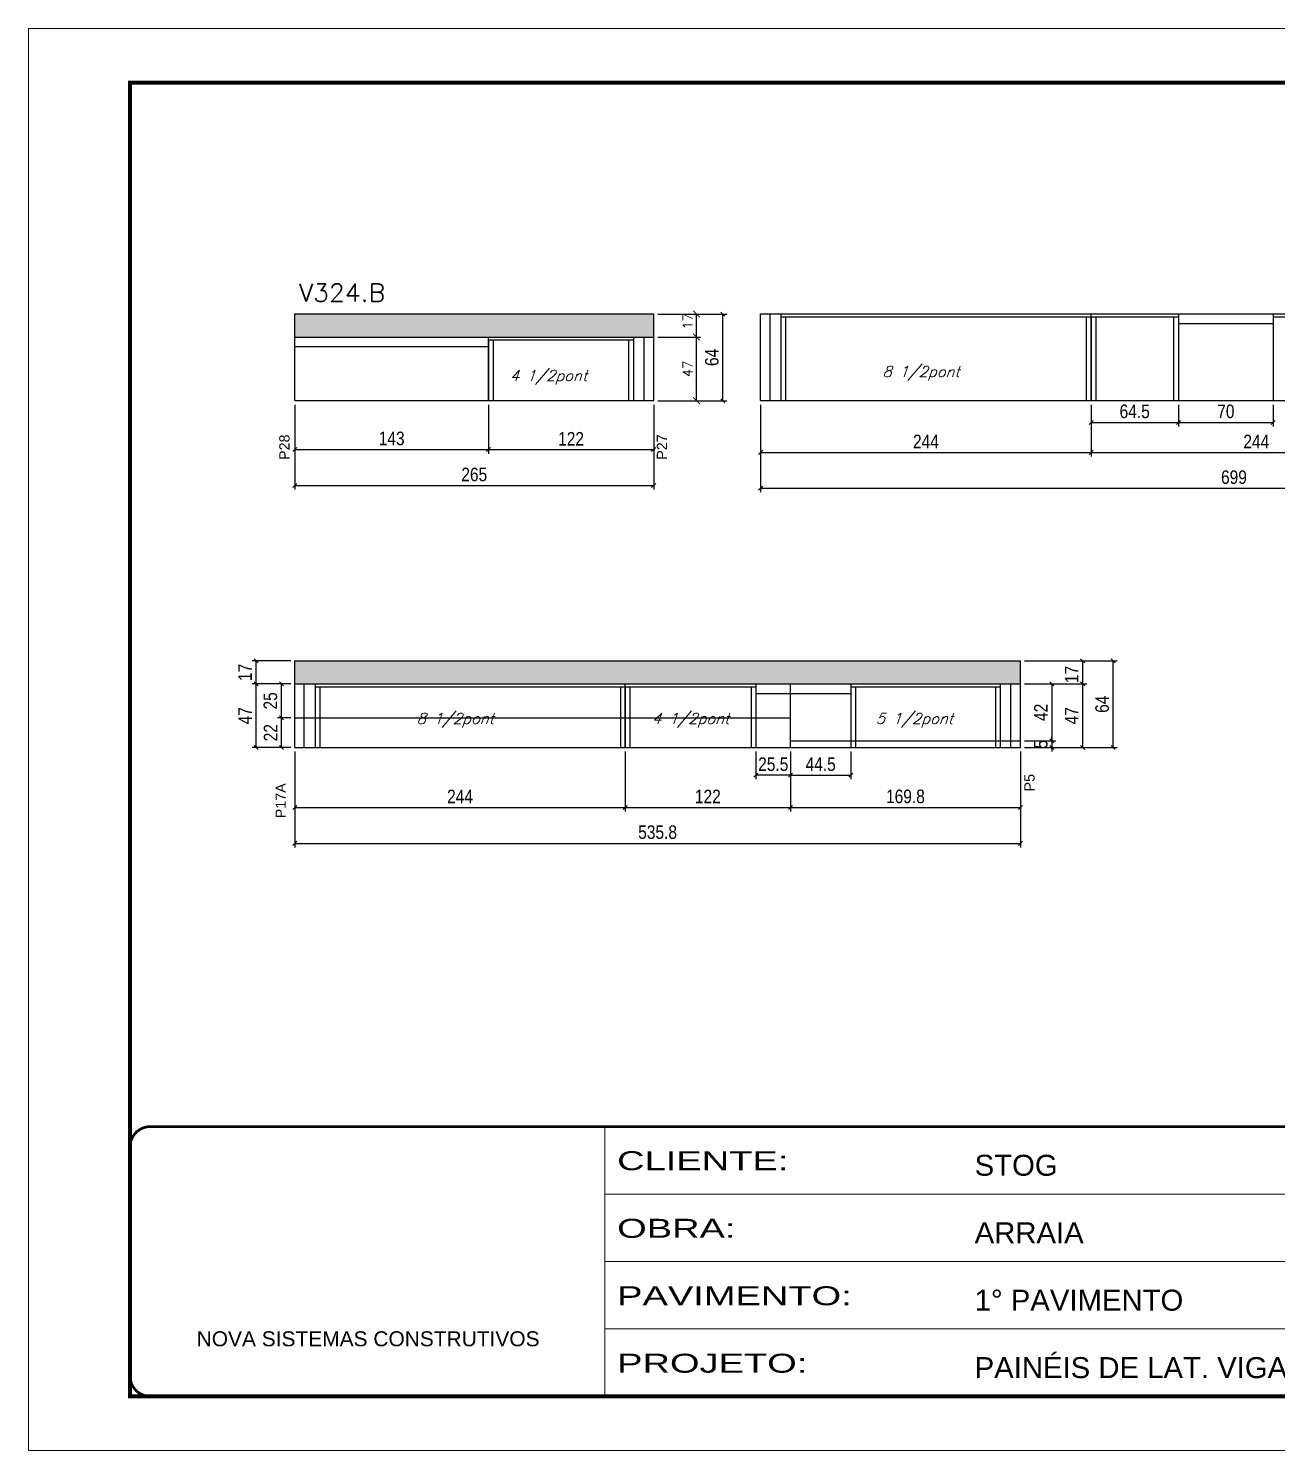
# Model space of a CAD drawing. Extents: x -3394 to 16474, y -5031 to 14397.
# Drawn here: x 4272 to 5194, y 3009 to 4059 of the extents above; entities that cross this region are included whole.
import ezdxf

# ---------------------------------------------------------------- set-up
doc = ezdxf.new("R2010")
doc.units = 0
doc.linetypes.add('CONTINUO', pattern=[0])
doc.linetypes.add('DASHED', pattern=[0.75, 0.5, -0.25])
doc.layers.get('0').update_dxf_attribs({"linetype": 'CONTINUOUS'})
doc.layers.get('Defpoints').update_dxf_attribs({"linetype": 'CONTINUOUS'})
for name, color, linetype in [('COTA', 241, 'CONTINUOUS'), ('NOMENCLATURA', 7, 'CONTINUOUS'), ('Painéis', 200, 'CONTINUOUS'), ('SARR_2.2x7', 40, 'CONTINUOUS'), ('SARR_3.5x7', 81, 'CONTINUOUS'), ('texto', 7, 'CONTINUOUS')]:
    doc.layers.add(name, color=color, linetype=linetype)
for name, color, linetype, lineweight in [('Folhas', 255, 'CONTINUOUS', 9), ('SARRAFO DE PRESSAO', 251, 'DASHED', 9), ('Texto Seção', 7, 'CONTINUOUS', 15)]:
    doc.layers.add(name, color=color, linetype=linetype, lineweight=lineweight)
doc.styles.add('ARIAL', font='arial.ttf')
doc.styles.add('COTA TECNICA', font='techl___.ttf', dxfattribs={"height": 10})
doc.styles.add('REGUA-120', font='ROMANS.shx', dxfattribs={"height": 15})
doc.styles.add('ROMANS', font='romans.shx')
doc.styles.add('Tecnologia', font='')
doc.styles.get('Tecnologia').set_extended_font_data('Forgotten Futurist')
doc.dimstyles.new('Cota Paínel', dxfattribs={"dimtxt": 7, "dimasz": 5, "dimexe": 3, "dimexo": 3, "dimgap": 3, "dimtad": 1, "dimdec": 1, "dimzin": 12, "dimdsep": 46, "dimtxsty": 'ROMANS', "dimblk": 'ARCHTICK', "dimcen": 0, "dimclrd": 4, "dimclre": 4, "dimclrt": 1, "dimadec": 1, "dimazin": 3, "dimtfac": 1, "dimtdec": 1, "dimtmove": 0, "dimatfit": 3, "dimldrblk": 'OBLIQUE', "dimfxl": 1, "dimtolj": 1, "dimtzin": 12, "dimarcsym": 0})
doc.dimstyles.new('PAINEL', dxfattribs={"dimtxt": 10, "dimasz": 3, "dimexe": 3, "dimexo": 3, "dimgap": 3, "dimtad": 1, "dimdec": 1, "dimzin": 12, "dimdsep": 46, "dimtxsty": 'COTA TECNICA', "dimblk1": 'OBLIQUE', "dimblk2": 'OBLIQUE', "dimsah": 1, "dimcen": 0.9, "dimclrd": 4, "dimclre": 4, "dimclrt": 240, "dimadec": 1, "dimazin": 3, "dimtfac": 1, "dimtdec": 1, "dimtmove": 0, "dimatfit": 3, "dimfxl": 1, "dimtolj": 1, "dimtzin": 12, "dimarcsym": 0})
pattern_1 = [(50, (2687.208, -3732.869), (9.1092334, -0.796954), [0.9525, -10.4775]), (355, (2687.208, -3732.869), (-1.762171, 9.552842), [0.762, -8.382029]), (100.45144, (2687.967, -3732.935), (7.347062, 8.755888), [0.8095, -8.904512]), (46.1842, (2687.208, -3730.329), (13.553952, -2.102116), [1.42875, -15.71625]), (96.63556, (2688.338, -3730.504), (11.870207, 12.371306), [1.21425, -13.35678]), (351.18415, (2687.208, -3730.329), (11.870207, 12.371306), [1.142998, -12.572987]), (21, (2688.478, -3730.964), (7.5807196, -5.11326), [0.9525, -10.4775]), (326, (2688.478, -3730.964), (3.090101, 9.209398), [0.762, -8.382]), (71.45144, (2689.11, -3731.39), (10.670821, 4.096138), [0.8095, -8.904497]), (37.5, (2687.208, -3732.8687), (0.1544302, 4.227752), [0, -8.2804, 0, -8.509, 0, -8.41375]), (7.5, (2687.208, -3732.8687), (3.340983, 5.0090287), [0, -4.8514, 0, -8.0899, 0, -3.20675]), (327.5, (2684.376, -3732.8687), (6.7795298, -0.2864372), [0, -3.175, 0, -9.906, 0, -13.1445]), (317.5, (2683.106, -3732.8687), (7.406459, 1.2713246), [0, -4.1275, 0, -6.5786, 0, -9.3345])]

# ---------------------------------------------------------------- blocks, each defined once
blk = doc.blocks.new('9999999999')
at = {"color": 30, "linetype": 'CONTINUO'}
for p, q in [((98564.6, 34230.2), (98564.6, 34429.4)), ((98564.6, 34379.6), (99584, 34379.6)), ((98564.6, 34329.8), (99488, 34329.8)), ((98564.6, 34280), (99488, 34280))]:
    blk.add_line(p, q, dxfattribs=at)
at = {"color": 30, "linetype": 'CONTINUO', "const_width": 2}
blk.add_lwpolyline([(99584, 34230.2), (99584, 34414.4, 0.414214), (99569, 34429.4), (98229, 34429.4, 0.414214), (98214, 34414.4), (98214, 34245.2, 0.414214), (98229, 34230.2), (99584, 34230.2)], format="xyb", dxfattribs=at)
at = {"layer": 'Folhas'}
blk.add_lwpolyline([(98139, 34190.2), (99624, 34190.2), (99624, 35240.2), (98139, 35240.2)], close=True, dxfattribs=at)
at = {"layer": 'Folhas', "color": 30, "const_width": 3}
blk.add_lwpolyline([(98214, 34230.2), (99584, 34230.2), (99584, 35200.2), (98214, 35200.2)], close=True, dxfattribs=at)
at = {"color": 7, "linetype": 'Continuous', "ltscale": 5, "style": 'ARIAL'}
for s, height, p in [('STOG', 15.48, (98837.7, 34393.1)), ('ARRAIA', 15.48, (98837.7, 34343.3)), ('1° PAVIMENTO', 15.483, (98837.7, 34293.5)), ('NOVA SISTEMAS CONSTRUTIVOS', 11.059, (98263.2, 34267.2)), ('PAINÉIS DE LAT. VIGAS', 15.483, (98837.7, 34243.7))]:
    blk.add_text(s, height=height, dxfattribs=at).set_placement(p)
at = {"layer": 'Folhas', "color": 7, "style": 'Tecnologia', "width": 1.5}
for s, p in [('CLIENTE:', (98573.7, 34397.2)), ('OBRA:', (98573.7, 34347.3)), ('PAVIMENTO:', (98573.7, 34297.5)), ('PROJETO:', (98573.7, 34247.7))]:
    blk.add_text(s, height=14, dxfattribs=at).set_placement(p)
blk = doc.blocks.new('_Oblique')
at = {"color": 0, "linetype": 'ByBlock', "lineweight": -2}
blk.add_line((-0.5, -0.5), (0.5, 0.5), dxfattribs=at)
blk = doc.blocks.new('*D1144')
at = {"layer": 'COTA', "color": 4, "linetype": 'ByBlock', "lineweight": -2, "transparency": 16777216}
for p, q in [((4468.9, 3781.5), (4468.9, 3745.4)), ((4611.9, 3781.5), (4611.9, 3745.4)), ((4468.9, 3748.4), (4611.9, 3748.4))]:
    blk.add_line(p, q, dxfattribs=at)
at = {"layer": 'Defpoints', "color": 0, "linetype": 'ByBlock', "transparency": 16777216}
for p in [(4468.9, 3784.5), (4611.9, 3784.5), (4611.9, 3748.4)]:
    blk.add_point(p, dxfattribs=at)
at = {"layer": 'COTA', "color": 4, "linetype": 'ByBlock', "lineweight": -2, "transparency": 16777216, "xscale": 3, "yscale": 3, "zscale": 3, "rotation": 180}
blk.add_blockref('_Oblique', (4468.9, 3748.4), dxfattribs=at)
at = {"layer": 'COTA', "color": 4, "linetype": 'ByBlock', "lineweight": -2, "transparency": 16777216, "xscale": 3, "yscale": 3, "zscale": 3}
blk.add_blockref('_Oblique', (4611.9, 3748.4), dxfattribs=at)
at = {"layer": 'COTA', "color": 240, "linetype": 'ByBlock', "transparency": 16777216, "insert": (4540.4, 3756.6), "char_height": 10, "attachment_point": 5, "style": 'COTA TECNICA'}
blk.add_mtext('\\A1;143', dxfattribs=at)
blk = doc.blocks.new('*D1145')
at = {"layer": 'COTA', "color": 4, "linetype": 'ByBlock', "lineweight": -2, "transparency": 16777216}
for p, q in [((4611.9, 3781.5), (4611.9, 3745.4)), ((4733.9, 3781.5), (4733.9, 3745.4)), ((4611.9, 3748.4), (4733.9, 3748.4))]:
    blk.add_line(p, q, dxfattribs=at)
at = {"layer": 'Defpoints', "color": 0, "linetype": 'ByBlock', "transparency": 16777216}
for p in [(4611.9, 3784.5), (4733.9, 3784.5), (4733.9, 3748.4)]:
    blk.add_point(p, dxfattribs=at)
at = {"layer": 'COTA', "color": 4, "linetype": 'ByBlock', "lineweight": -2, "transparency": 16777216, "xscale": 3, "yscale": 3, "zscale": 3, "rotation": 180}
blk.add_blockref('_Oblique', (4611.9, 3748.4), dxfattribs=at)
at = {"layer": 'COTA', "color": 4, "linetype": 'ByBlock', "lineweight": -2, "transparency": 16777216, "xscale": 3, "yscale": 3, "zscale": 3}
blk.add_blockref('_Oblique', (4733.9, 3748.4), dxfattribs=at)
at = {"layer": 'COTA', "color": 240, "linetype": 'ByBlock', "transparency": 16777216, "insert": (4672.9, 3756.4), "char_height": 10, "attachment_point": 5, "style": 'COTA TECNICA'}
blk.add_mtext('\\A1;122', dxfattribs=at)
blk = doc.blocks.new('*D1162')
at = {"layer": 'COTA', "color": 4, "linetype": 'ByBlock', "lineweight": -2, "transparency": 16777216}
for p, q in [((4468.9, 3781.5), (4468.9, 3718.9)), ((4733.9, 3781.5), (4733.9, 3718.9)), ((4468.9, 3721.9), (4733.9, 3721.9))]:
    blk.add_line(p, q, dxfattribs=at)
at = {"layer": 'Defpoints', "color": 0, "linetype": 'ByBlock', "transparency": 16777216}
for p in [(4468.9, 3784.5), (4733.9, 3784.5), (4733.9, 3721.9)]:
    blk.add_point(p, dxfattribs=at)
at = {"layer": 'COTA', "color": 4, "linetype": 'ByBlock', "lineweight": -2, "transparency": 16777216, "xscale": 3, "yscale": 3, "zscale": 3, "rotation": 180}
blk.add_blockref('_Oblique', (4468.9, 3721.9), dxfattribs=at)
at = {"layer": 'COTA', "color": 4, "linetype": 'ByBlock', "lineweight": -2, "transparency": 16777216, "xscale": 3, "yscale": 3, "zscale": 3}
blk.add_blockref('_Oblique', (4733.9, 3721.9), dxfattribs=at)
at = {"layer": 'COTA', "color": 240, "linetype": 'ByBlock', "transparency": 16777216, "insert": (4601.4, 3730), "char_height": 10, "attachment_point": 5, "style": 'COTA TECNICA'}
blk.add_mtext('\\A1;265', dxfattribs=at)
blk = doc.blocks.new('_ArchTick')
at = {"color": 0, "linetype": 'ByBlock', "const_width": 0.15}
blk.add_lwpolyline([(-0.5, -0.5), (0.5, 0.5)], dxfattribs=at)
blk = doc.blocks.new('*D1146')
at = {"layer": 'COTA', "color": 4, "lineweight": -2, "transparency": 16777216}
for p, q in [((4736.9, 3831.5), (4768.5, 3831.5)), ((4765.5, 3784.5), (4765.5, 3831.5)), ((4736.9, 3784.5), (4768.5, 3784.5))]:
    blk.add_line(p, q, dxfattribs=at)
at = {"layer": 'Defpoints', "color": 0, "transparency": 16777216}
for p in [(4733.9, 3831.5), (4765.5, 3831.5), (4733.9, 3784.5)]:
    blk.add_point(p, dxfattribs=at)
at = {"layer": 'COTA', "color": 4, "lineweight": -2, "transparency": 16777216, "xscale": 5, "yscale": 5, "zscale": 5}
for p, rotation in [((4765.5, 3831.5), 90), ((4765.5, 3784.5), 270)]:
    blk.add_blockref('_ArchTick', p, dxfattribs=dict(at, rotation=rotation))
at = {"layer": 'COTA', "color": 1, "transparency": 16777216, "insert": (4759, 3808), "char_height": 7, "attachment_point": 5, "rotation": 90, "style": 'ROMANS'}
blk.add_mtext('\\A1;47', dxfattribs=at)
blk = doc.blocks.new('*D1147')
at = {"layer": 'COTA', "color": 4, "lineweight": -2, "transparency": 16777216}
for p, q in [((4736.9, 3848.5), (4768.5, 3848.5)), ((4765.5, 3831.5), (4765.5, 3848.5)), ((4736.9, 3831.5), (4768.5, 3831.5))]:
    blk.add_line(p, q, dxfattribs=at)
at = {"layer": 'Defpoints', "color": 0, "transparency": 16777216}
for p in [(4733.9, 3848.5), (4765.5, 3848.5), (4733.9, 3831.5)]:
    blk.add_point(p, dxfattribs=at)
at = {"layer": 'COTA', "color": 4, "lineweight": -2, "transparency": 16777216, "xscale": 5, "yscale": 5, "zscale": 5}
for p, rotation in [((4765.5, 3848.5), 90), ((4765.5, 3831.5), 270)]:
    blk.add_blockref('_ArchTick', p, dxfattribs=dict(at, rotation=rotation))
at = {"layer": 'COTA', "color": 1, "transparency": 16777216, "insert": (4759, 3843.2), "char_height": 7, "attachment_point": 5, "rotation": 90, "style": 'ROMANS'}
blk.add_mtext('\\A1;17', dxfattribs=at)
blk = doc.blocks.new('*D1148')
at = {"layer": 'COTA', "color": 4, "lineweight": -2, "transparency": 16777216}
for p, q in [((4736.9, 3848.5), (4788, 3848.5)), ((4785, 3784.5), (4785, 3848.5)), ((4736.9, 3784.5), (4788, 3784.5))]:
    blk.add_line(p, q, dxfattribs=at)
at = {"layer": 'Defpoints', "color": 0, "transparency": 16777216}
for p in [(4733.9, 3848.5), (4785, 3848.5), (4733.9, 3784.5)]:
    blk.add_point(p, dxfattribs=at)
at = {"layer": 'COTA', "color": 4, "lineweight": -2, "transparency": 16777216, "xscale": 3, "yscale": 3, "zscale": 3}
for p, rotation in [((4785, 3848.5), 90), ((4785, 3784.5), 270)]:
    blk.add_blockref('_Oblique', p, dxfattribs=dict(at, rotation=rotation))
at = {"layer": 'COTA', "color": 240, "transparency": 16777216, "insert": (4776.9, 3816.5), "char_height": 10, "attachment_point": 5, "rotation": 90, "style": 'COTA TECNICA'}
blk.add_mtext('\\A1;64', dxfattribs=at)
blk = doc.blocks.new('*D1149')
at = {"layer": 'COTA', "color": 4, "linetype": 'ByBlock', "lineweight": -2, "transparency": 16777216}
for p, q in [((4812.9, 3781.5), (4812.9, 3743.4)), ((5056.9, 3781.5), (5056.9, 3743.4)), ((4812.9, 3746.4), (5056.9, 3746.4))]:
    blk.add_line(p, q, dxfattribs=at)
at = {"layer": 'Defpoints', "color": 0, "linetype": 'ByBlock', "transparency": 16777216}
for p in [(4812.9, 3784.5), (5056.9, 3784.5), (5056.9, 3746.4)]:
    blk.add_point(p, dxfattribs=at)
at = {"layer": 'COTA', "color": 4, "linetype": 'ByBlock', "lineweight": -2, "transparency": 16777216, "xscale": 3, "yscale": 3, "zscale": 3, "rotation": 180}
blk.add_blockref('_Oblique', (4812.9, 3746.4), dxfattribs=at)
at = {"layer": 'COTA', "color": 4, "linetype": 'ByBlock', "lineweight": -2, "transparency": 16777216, "xscale": 3, "yscale": 3, "zscale": 3}
blk.add_blockref('_Oblique', (5056.9, 3746.4), dxfattribs=at)
at = {"layer": 'COTA', "color": 240, "linetype": 'ByBlock', "transparency": 16777216, "insert": (4934.9, 3754.4), "char_height": 10, "attachment_point": 5, "style": 'COTA TECNICA'}
blk.add_mtext('\\A1;244', dxfattribs=at)
blk = doc.blocks.new('*D1150')
at = {"layer": 'COTA', "color": 4, "linetype": 'ByBlock', "lineweight": -2, "transparency": 16777216}
for p, q in [((5056.9, 3781.5), (5056.9, 3743.4)), ((5300.9, 3781.5), (5300.9, 3743.4)), ((5056.9, 3746.4), (5300.9, 3746.4))]:
    blk.add_line(p, q, dxfattribs=at)
at = {"layer": 'Defpoints', "color": 0, "linetype": 'ByBlock', "transparency": 16777216}
for p in [(5056.9, 3784.5), (5300.9, 3784.5), (5300.9, 3746.4)]:
    blk.add_point(p, dxfattribs=at)
at = {"layer": 'COTA', "color": 4, "linetype": 'ByBlock', "lineweight": -2, "transparency": 16777216, "xscale": 3, "yscale": 3, "zscale": 3, "rotation": 180}
blk.add_blockref('_Oblique', (5056.9, 3746.4), dxfattribs=at)
at = {"layer": 'COTA', "color": 4, "linetype": 'ByBlock', "lineweight": -2, "transparency": 16777216, "xscale": 3, "yscale": 3, "zscale": 3}
blk.add_blockref('_Oblique', (5300.9, 3746.4), dxfattribs=at)
at = {"layer": 'COTA', "color": 240, "linetype": 'ByBlock', "transparency": 16777216, "insert": (5178.9, 3754.4), "char_height": 10, "attachment_point": 5, "style": 'COTA TECNICA'}
blk.add_mtext('\\A1;244', dxfattribs=at)
blk = doc.blocks.new('*D1151')
at = {"layer": 'COTA', "color": 4, "linetype": 'ByBlock', "lineweight": -2, "transparency": 16777216}
for p, q in [((4812.9, 3781.5), (4812.9, 3716.9)), ((5511.9, 3781.5), (5511.9, 3716.9)), ((4812.9, 3719.9), (5511.9, 3719.9))]:
    blk.add_line(p, q, dxfattribs=at)
at = {"layer": 'Defpoints', "color": 0, "linetype": 'ByBlock', "transparency": 16777216}
for p in [(4812.9, 3784.5), (5511.9, 3784.5), (5511.9, 3719.9)]:
    blk.add_point(p, dxfattribs=at)
at = {"layer": 'COTA', "color": 4, "linetype": 'ByBlock', "lineweight": -2, "transparency": 16777216, "xscale": 3, "yscale": 3, "zscale": 3, "rotation": 180}
blk.add_blockref('_Oblique', (4812.9, 3719.9), dxfattribs=at)
at = {"layer": 'COTA', "color": 4, "linetype": 'ByBlock', "lineweight": -2, "transparency": 16777216, "xscale": 3, "yscale": 3, "zscale": 3}
blk.add_blockref('_Oblique', (5511.9, 3719.9), dxfattribs=at)
at = {"layer": 'COTA', "color": 240, "linetype": 'ByBlock', "transparency": 16777216, "insert": (5162.4, 3728), "char_height": 10, "attachment_point": 5, "style": 'COTA TECNICA'}
blk.add_mtext('\\A1;699', dxfattribs=at)
blk = doc.blocks.new('*D1163')
at = {"layer": 'COTA', "color": 4, "lineweight": -2, "transparency": 16777216}
for p, q in [((5056.9, 3781.5), (5056.9, 3765.5)), ((5121.4, 3781.5), (5121.4, 3765.5)), ((5056.9, 3768.5), (5121.4, 3768.5))]:
    blk.add_line(p, q, dxfattribs=at)
at = {"layer": 'Defpoints', "color": 0, "transparency": 16777216}
for p in [(5056.9, 3784.5), (5121.4, 3784.5), (5121.4, 3768.5)]:
    blk.add_point(p, dxfattribs=at)
at = {"layer": 'COTA', "color": 4, "lineweight": -2, "transparency": 16777216, "xscale": 3, "yscale": 3, "zscale": 3, "rotation": 180}
blk.add_blockref('_Oblique', (5056.9, 3768.5), dxfattribs=at)
at = {"layer": 'COTA', "color": 4, "lineweight": -2, "transparency": 16777216, "xscale": 3, "yscale": 3, "zscale": 3}
blk.add_blockref('_Oblique', (5121.4, 3768.5), dxfattribs=at)
at = {"layer": 'COTA', "color": 240, "transparency": 16777216, "insert": (5089.1, 3776.6), "char_height": 10, "attachment_point": 5, "style": 'COTA TECNICA'}
blk.add_mtext('\\A1;64.5', dxfattribs=at)
blk = doc.blocks.new('*D1164')
at = {"layer": 'COTA', "color": 4, "lineweight": -2, "transparency": 16777216}
for p, q in [((5121.4, 3781.5), (5121.4, 3765.5)), ((5191.4, 3781.5), (5191.4, 3765.5)), ((5121.4, 3768.5), (5191.4, 3768.5))]:
    blk.add_line(p, q, dxfattribs=at)
at = {"layer": 'Defpoints', "color": 0, "transparency": 16777216}
for p in [(5121.4, 3784.5), (5191.4, 3784.5), (5191.4, 3768.5)]:
    blk.add_point(p, dxfattribs=at)
at = {"layer": 'COTA', "color": 4, "lineweight": -2, "transparency": 16777216, "xscale": 3, "yscale": 3, "zscale": 3, "rotation": 180}
blk.add_blockref('_Oblique', (5121.4, 3768.5), dxfattribs=at)
at = {"layer": 'COTA', "color": 4, "lineweight": -2, "transparency": 16777216, "xscale": 3, "yscale": 3, "zscale": 3}
blk.add_blockref('_Oblique', (5191.4, 3768.5), dxfattribs=at)
at = {"layer": 'COTA', "color": 240, "transparency": 16777216, "insert": (5156.4, 3776.6), "char_height": 10, "attachment_point": 5, "style": 'COTA TECNICA'}
blk.add_mtext('\\A1;70', dxfattribs=at)
blk = doc.blocks.new('*D1155')
at = {"layer": 'COTA', "color": 4, "linetype": 'ByBlock', "lineweight": -2, "transparency": 16777216}
for p, q in [((5007.7, 3575.4), (5053.7, 3575.4)), ((5050.7, 3528.4), (5050.7, 3575.4)), ((5007.7, 3528.4), (5053.7, 3528.4))]:
    blk.add_line(p, q, dxfattribs=at)
at = {"layer": 'Defpoints', "color": 0, "linetype": 'ByBlock', "transparency": 16777216}
for p in [(5004.7, 3575.4), (5050.7, 3575.4), (5004.7, 3528.4)]:
    blk.add_point(p, dxfattribs=at)
at = {"layer": 'COTA', "color": 4, "linetype": 'ByBlock', "lineweight": -2, "transparency": 16777216, "xscale": 3, "yscale": 3, "zscale": 3}
for p, rotation in [((5050.7, 3575.4), 90), ((5050.7, 3528.4), 270)]:
    blk.add_blockref('_Oblique', p, dxfattribs=dict(at, rotation=rotation))
at = {"layer": 'COTA', "color": 240, "linetype": 'ByBlock', "transparency": 16777216, "insert": (5042.6, 3551.9), "char_height": 10, "attachment_point": 5, "rotation": 90, "style": 'COTA TECNICA'}
blk.add_mtext('\\A1;47', dxfattribs=at)
blk = doc.blocks.new('*D1156')
at = {"layer": 'COTA', "color": 4, "linetype": 'Continuous', "lineweight": -2, "transparency": 16777216}
for p, q in [((5007.7, 3592.4), (5053.7, 3592.4)), ((5050.7, 3575.4), (5050.7, 3592.4)), ((5007.7, 3575.4), (5053.7, 3575.4))]:
    blk.add_line(p, q, dxfattribs=at)
at = {"layer": 'Defpoints', "color": 0, "linetype": 'Continuous', "transparency": 16777216}
for p in [(5004.7, 3592.4), (5050.7, 3592.4), (5004.7, 3575.4)]:
    blk.add_point(p, dxfattribs=at)
at = {"layer": 'COTA', "color": 4, "linetype": 'Continuous', "lineweight": -2, "transparency": 16777216, "xscale": 3, "yscale": 3, "zscale": 3}
for p, rotation in [((5050.7, 3592.4), 90), ((5050.7, 3575.4), 270)]:
    blk.add_blockref('_Oblique', p, dxfattribs=dict(at, rotation=rotation))
at = {"layer": 'COTA', "color": 240, "linetype": 'Continuous', "transparency": 16777216, "insert": (5042.6, 3582.4), "char_height": 10, "attachment_point": 5, "rotation": 90, "style": 'COTA TECNICA'}
blk.add_mtext('\\A1;17', dxfattribs=at)
blk = doc.blocks.new('*D1157')
at = {"layer": 'COTA', "color": 4, "linetype": 'Continuous', "lineweight": -2, "transparency": 16777216}
for p, q in [((5007.7, 3592.4), (5076.2, 3592.4)), ((5073.2, 3528.4), (5073.2, 3592.4)), ((5007.7, 3528.4), (5076.2, 3528.4))]:
    blk.add_line(p, q, dxfattribs=at)
at = {"layer": 'Defpoints', "color": 0, "linetype": 'Continuous', "transparency": 16777216}
for p in [(5004.7, 3592.4), (5073.2, 3592.4), (5004.7, 3528.4)]:
    blk.add_point(p, dxfattribs=at)
at = {"layer": 'COTA', "color": 4, "linetype": 'Continuous', "lineweight": -2, "transparency": 16777216, "xscale": 3, "yscale": 3, "zscale": 3}
for p, rotation in [((5073.2, 3592.4), 90), ((5073.2, 3528.4), 270)]:
    blk.add_blockref('_Oblique', p, dxfattribs=dict(at, rotation=rotation))
at = {"layer": 'COTA', "color": 240, "linetype": 'Continuous', "transparency": 16777216, "insert": (5065.1, 3560.4), "char_height": 10, "attachment_point": 5, "rotation": 90, "style": 'COTA TECNICA'}
blk.add_mtext('\\A1;64', dxfattribs=at)
blk = doc.blocks.new('*D1158')
at = {"layer": 'COTA', "color": 4, "linetype": 'ByBlock', "lineweight": -2, "transparency": 16777216}
for p, q in [((4468.9, 3525.4), (4468.9, 3481.2)), ((4712.9, 3525.4), (4712.9, 3481.2)), ((4468.9, 3484.2), (4712.9, 3484.2))]:
    blk.add_line(p, q, dxfattribs=at)
at = {"layer": 'Defpoints', "color": 0, "linetype": 'ByBlock', "transparency": 16777216}
for p in [(4468.9, 3528.4), (4712.9, 3528.4), (4712.9, 3484.2)]:
    blk.add_point(p, dxfattribs=at)
at = {"layer": 'COTA', "color": 4, "linetype": 'ByBlock', "lineweight": -2, "transparency": 16777216, "xscale": 3, "yscale": 3, "zscale": 3, "rotation": 180}
blk.add_blockref('_Oblique', (4468.9, 3484.2), dxfattribs=at)
at = {"layer": 'COTA', "color": 4, "linetype": 'ByBlock', "lineweight": -2, "transparency": 16777216, "xscale": 3, "yscale": 3, "zscale": 3}
blk.add_blockref('_Oblique', (4712.9, 3484.2), dxfattribs=at)
at = {"layer": 'COTA', "color": 240, "linetype": 'ByBlock', "transparency": 16777216, "insert": (4590.9, 3492.3), "char_height": 10, "attachment_point": 5, "style": 'COTA TECNICA'}
blk.add_mtext('\\A1;244', dxfattribs=at)
blk = doc.blocks.new('*D1159')
at = {"layer": 'COTA', "color": 4, "linetype": 'ByBlock', "lineweight": -2, "transparency": 16777216}
for p, q in [((4712.9, 3525.4), (4712.9, 3481.2)), ((4834.9, 3525.4), (4834.9, 3481.2)), ((4712.9, 3484.2), (4834.9, 3484.2))]:
    blk.add_line(p, q, dxfattribs=at)
at = {"layer": 'Defpoints', "color": 0, "linetype": 'ByBlock', "transparency": 16777216}
for p in [(4712.9, 3528.4), (4834.9, 3528.4), (4834.9, 3484.2)]:
    blk.add_point(p, dxfattribs=at)
at = {"layer": 'COTA', "color": 4, "linetype": 'ByBlock', "lineweight": -2, "transparency": 16777216, "xscale": 3, "yscale": 3, "zscale": 3, "rotation": 180}
blk.add_blockref('_Oblique', (4712.9, 3484.2), dxfattribs=at)
at = {"layer": 'COTA', "color": 4, "linetype": 'ByBlock', "lineweight": -2, "transparency": 16777216, "xscale": 3, "yscale": 3, "zscale": 3}
blk.add_blockref('_Oblique', (4834.9, 3484.2), dxfattribs=at)
at = {"layer": 'COTA', "color": 240, "linetype": 'ByBlock', "transparency": 16777216, "insert": (4773.9, 3492.3), "char_height": 10, "attachment_point": 5, "style": 'COTA TECNICA'}
blk.add_mtext('\\A1;122', dxfattribs=at)
blk = doc.blocks.new('*D1160')
at = {"layer": 'COTA', "color": 4, "linetype": 'ByBlock', "lineweight": -2, "transparency": 16777216}
for p, q in [((4468.9, 3525.4), (4468.9, 3454.7)), ((5004.7, 3525.4), (5004.7, 3454.7)), ((4468.9, 3457.7), (5004.7, 3457.7))]:
    blk.add_line(p, q, dxfattribs=at)
at = {"layer": 'Defpoints', "color": 0, "linetype": 'ByBlock', "transparency": 16777216}
for p in [(4468.9, 3528.4), (5004.7, 3528.4), (5004.7, 3457.7)]:
    blk.add_point(p, dxfattribs=at)
at = {"layer": 'COTA', "color": 4, "linetype": 'ByBlock', "lineweight": -2, "transparency": 16777216, "xscale": 3, "yscale": 3, "zscale": 3, "rotation": 180}
blk.add_blockref('_Oblique', (4468.9, 3457.7), dxfattribs=at)
at = {"layer": 'COTA', "color": 4, "linetype": 'ByBlock', "lineweight": -2, "transparency": 16777216, "xscale": 3, "yscale": 3, "zscale": 3}
blk.add_blockref('_Oblique', (5004.7, 3457.7), dxfattribs=at)
at = {"layer": 'COTA', "color": 240, "linetype": 'ByBlock', "transparency": 16777216, "insert": (4736.8, 3465.9), "char_height": 10, "attachment_point": 5, "style": 'COTA TECNICA'}
blk.add_mtext('\\A1;535.8', dxfattribs=at)
blk = doc.blocks.new('*D1165')
at = {"layer": 'COTA', "color": 4, "linetype": 'ByBlock', "lineweight": -2, "transparency": 16777216}
for p, q in [((4834.9, 3525.4), (4834.9, 3481.2)), ((5004.7, 3513.1), (5004.7, 3481.2)), ((4834.9, 3484.2), (5004.7, 3484.2))]:
    blk.add_line(p, q, dxfattribs=at)
at = {"layer": 'Defpoints', "color": 0, "linetype": 'ByBlock', "transparency": 16777216}
for p in [(4834.9, 3528.4), (5004.7, 3516.1), (5004.7, 3484.2)]:
    blk.add_point(p, dxfattribs=at)
at = {"layer": 'COTA', "color": 4, "linetype": 'ByBlock', "lineweight": -2, "transparency": 16777216, "xscale": 3, "yscale": 3, "zscale": 3, "rotation": 180}
blk.add_blockref('_Oblique', (4834.9, 3484.2), dxfattribs=at)
at = {"layer": 'COTA', "color": 4, "linetype": 'ByBlock', "lineweight": -2, "transparency": 16777216, "xscale": 3, "yscale": 3, "zscale": 3}
blk.add_blockref('_Oblique', (5004.7, 3484.2), dxfattribs=at)
at = {"layer": 'COTA', "color": 240, "linetype": 'ByBlock', "transparency": 16777216, "insert": (4919.8, 3492.3), "char_height": 10, "attachment_point": 5, "style": 'COTA TECNICA'}
blk.add_mtext('\\A1;169.8', dxfattribs=at)
blk = doc.blocks.new('*D1166')
at = {"layer": 'COTA', "color": 4, "lineweight": -2, "transparency": 16777216}
for p, q in [((4809.4, 3525.4), (4809.4, 3505)), ((4834.9, 3525.4), (4834.9, 3505)), ((4834.9, 3508), (4809.4, 3508))]:
    blk.add_line(p, q, dxfattribs=at)
at = {"layer": 'Defpoints', "color": 0, "transparency": 16777216}
for p in [(4809.4, 3528.4), (4834.9, 3528.4), (4809.4, 3508)]:
    blk.add_point(p, dxfattribs=at)
at = {"layer": 'COTA', "color": 4, "lineweight": -2, "transparency": 16777216, "xscale": 3, "yscale": 3, "zscale": 3, "rotation": 180}
blk.add_blockref('_Oblique', (4809.4, 3508), dxfattribs=at)
at = {"layer": 'COTA', "color": 4, "lineweight": -2, "transparency": 16777216, "xscale": 3, "yscale": 3, "zscale": 3}
blk.add_blockref('_Oblique', (4834.9, 3508), dxfattribs=at)
at = {"layer": 'COTA', "color": 240, "transparency": 16777216, "insert": (4822.2, 3516.1), "char_height": 10, "attachment_point": 5, "style": 'COTA TECNICA'}
blk.add_mtext('\\A1;25.5', dxfattribs=at)
blk = doc.blocks.new('*D1167')
at = {"layer": 'COTA', "color": 4, "lineweight": -2, "transparency": 16777216}
for p, q in [((4834.9, 3525.4), (4834.9, 3505)), ((4879.4, 3525.4), (4879.4, 3505)), ((4834.9, 3508), (4879.4, 3508))]:
    blk.add_line(p, q, dxfattribs=at)
at = {"layer": 'Defpoints', "color": 0, "transparency": 16777216}
for p in [(4834.9, 3528.4), (4879.4, 3528.4), (4879.4, 3508)]:
    blk.add_point(p, dxfattribs=at)
at = {"layer": 'COTA', "color": 4, "lineweight": -2, "transparency": 16777216, "xscale": 3, "yscale": 3, "zscale": 3, "rotation": 180}
blk.add_blockref('_Oblique', (4834.9, 3508), dxfattribs=at)
at = {"layer": 'COTA', "color": 4, "lineweight": -2, "transparency": 16777216, "xscale": 3, "yscale": 3, "zscale": 3}
blk.add_blockref('_Oblique', (4879.4, 3508), dxfattribs=at)
at = {"layer": 'COTA', "color": 240, "transparency": 16777216, "insert": (4857.2, 3516.1), "char_height": 10, "attachment_point": 5, "style": 'COTA TECNICA'}
blk.add_mtext('\\A1;44.5', dxfattribs=at)
blk = doc.blocks.new('*D1168')
at = {"layer": 'COTA', "color": 4, "lineweight": -2, "transparency": 16777216}
for p, q in [((4465.9, 3550.4), (4456, 3550.4)), ((4459, 3528.4), (4459, 3550.4)), ((4465.9, 3528.4), (4456, 3528.4))]:
    blk.add_line(p, q, dxfattribs=at)
at = {"layer": 'Defpoints', "color": 0, "transparency": 16777216}
for p in [(4459, 3550.4), (4468.9, 3550.4), (4468.9, 3528.4)]:
    blk.add_point(p, dxfattribs=at)
at = {"layer": 'COTA', "color": 4, "lineweight": -2, "transparency": 16777216, "xscale": 3, "yscale": 3, "zscale": 3}
for p, rotation in [((4459, 3550.4), 90), ((4459, 3528.4), 270)]:
    blk.add_blockref('_Oblique', p, dxfattribs=dict(at, rotation=rotation))
at = {"layer": 'COTA', "color": 240, "transparency": 16777216, "insert": (4451, 3539.4), "char_height": 10, "attachment_point": 5, "rotation": 90, "style": 'COTA TECNICA'}
blk.add_mtext('\\A1;22', dxfattribs=at)
blk = doc.blocks.new('*D1169')
at = {"layer": 'COTA', "color": 4, "lineweight": -2, "transparency": 16777216}
for p, q in [((4465.9, 3575.4), (4456, 3575.4)), ((4459, 3550.4), (4459, 3575.4)), ((4465.9, 3550.4), (4456, 3550.4))]:
    blk.add_line(p, q, dxfattribs=at)
at = {"layer": 'Defpoints', "color": 0, "transparency": 16777216}
for p in [(4459, 3575.4), (4468.9, 3575.4), (4468.9, 3550.4)]:
    blk.add_point(p, dxfattribs=at)
at = {"layer": 'COTA', "color": 4, "lineweight": -2, "transparency": 16777216, "xscale": 3, "yscale": 3, "zscale": 3}
for p, rotation in [((4459, 3575.4), 90), ((4459, 3550.4), 270)]:
    blk.add_blockref('_Oblique', p, dxfattribs=dict(at, rotation=rotation))
at = {"layer": 'COTA', "color": 240, "transparency": 16777216, "insert": (4450.9, 3562.9), "char_height": 10, "attachment_point": 5, "rotation": 90, "style": 'COTA TECNICA'}
blk.add_mtext('\\A1;25', dxfattribs=at)
blk = doc.blocks.new('*D1170')
at = {"layer": 'COTA', "color": 4, "lineweight": -2, "transparency": 16777216}
for p, q in [((4465.9, 3575.4), (4437.3, 3575.4)), ((4440.3, 3528.4), (4440.3, 3575.4)), ((4465.9, 3528.4), (4437.3, 3528.4))]:
    blk.add_line(p, q, dxfattribs=at)
at = {"layer": 'Defpoints', "color": 0, "transparency": 16777216}
for p in [(4440.3, 3575.4), (4468.9, 3575.4), (4468.9, 3528.4)]:
    blk.add_point(p, dxfattribs=at)
at = {"layer": 'COTA', "color": 4, "lineweight": -2, "transparency": 16777216, "xscale": 3, "yscale": 3, "zscale": 3}
for p, rotation in [((4440.3, 3575.4), 90), ((4440.3, 3528.4), 270)]:
    blk.add_blockref('_Oblique', p, dxfattribs=dict(at, rotation=rotation))
at = {"layer": 'COTA', "color": 240, "transparency": 16777216, "insert": (4432.2, 3551.9), "char_height": 10, "attachment_point": 5, "rotation": 90, "style": 'COTA TECNICA'}
blk.add_mtext('\\A1;47', dxfattribs=at)
blk = doc.blocks.new('*D1171')
at = {"layer": 'COTA', "color": 4, "lineweight": -2, "transparency": 16777216}
for p, q in [((4465.9, 3592.4), (4437.3, 3592.4)), ((4440.3, 3575.4), (4440.3, 3592.4)), ((4465.9, 3575.4), (4437.3, 3575.4))]:
    blk.add_line(p, q, dxfattribs=at)
at = {"layer": 'Defpoints', "color": 0, "transparency": 16777216}
for p in [(4440.3, 3592.4), (4468.9, 3592.4), (4468.9, 3575.4)]:
    blk.add_point(p, dxfattribs=at)
at = {"layer": 'COTA', "color": 4, "lineweight": -2, "transparency": 16777216, "xscale": 3, "yscale": 3, "zscale": 3}
for p, rotation in [((4440.3, 3592.4), 90), ((4440.3, 3575.4), 270)]:
    blk.add_blockref('_Oblique', p, dxfattribs=dict(at, rotation=rotation))
at = {"layer": 'COTA', "color": 240, "transparency": 16777216, "insert": (4432.2, 3583.9), "char_height": 10, "attachment_point": 5, "rotation": 90, "style": 'COTA TECNICA'}
blk.add_mtext('\\A1;17', dxfattribs=at)
blk = doc.blocks.new('*D1172')
at = {"layer": 'COTA', "color": 4, "lineweight": -2, "transparency": 16777216}
for p, q in [((5007.7, 3575.4), (5030.9, 3575.4)), ((5027.9, 3575.4), (5027.9, 3533.4)), ((5007.7, 3533.4), (5030.9, 3533.4))]:
    blk.add_line(p, q, dxfattribs=at)
at = {"layer": 'Defpoints', "color": 0, "transparency": 16777216}
for p in [(5004.7, 3575.4), (5004.7, 3533.4), (5027.9, 3533.4)]:
    blk.add_point(p, dxfattribs=at)
at = {"layer": 'COTA', "color": 4, "lineweight": -2, "transparency": 16777216, "xscale": 3, "yscale": 3, "zscale": 3}
for p, rotation in [((5027.9, 3575.4), 90), ((5027.9, 3533.4), 270)]:
    blk.add_blockref('_Oblique', p, dxfattribs=dict(at, rotation=rotation))
at = {"layer": 'COTA', "color": 240, "transparency": 16777216, "insert": (5019.8, 3554.4), "char_height": 10, "attachment_point": 5, "rotation": 90, "style": 'COTA TECNICA'}
blk.add_mtext('\\A1;42', dxfattribs=at)
blk = doc.blocks.new('*D1173')
at = {"layer": 'COTA', "color": 4, "lineweight": -2, "transparency": 16777216}
for p, q in [((5007.7, 3533.4), (5030.9, 3533.4)), ((5007.7, 3528.4), (5030.9, 3528.4)), ((5027.9, 3533.4), (5027.9, 3536.4)), ((5027.9, 3533.4), (5027.9, 3528.4)), ((5027.9, 3528.4), (5027.9, 3525.4))]:
    blk.add_line(p, q, dxfattribs=at)
at = {"layer": 'Defpoints', "color": 0, "transparency": 16777216}
for p in [(5004.7, 3533.4), (5004.7, 3528.4), (5027.9, 3528.4)]:
    blk.add_point(p, dxfattribs=at)
at = {"layer": 'COTA', "color": 4, "lineweight": -2, "transparency": 16777216, "xscale": 3, "yscale": 3, "zscale": 3}
for p, rotation in [((5027.9, 3533.4), 270), ((5027.9, 3528.4), 90)]:
    blk.add_blockref('_Oblique', p, dxfattribs=dict(at, rotation=rotation))
at = {"layer": 'COTA', "color": 240, "transparency": 16777216, "insert": (5019.8, 3530.9), "char_height": 10, "attachment_point": 5, "rotation": 90, "style": 'COTA TECNICA'}
blk.add_mtext('\\A1;5', dxfattribs=at)

msp = doc.modelspace()

# ---------------------------------------------------------------- hatches: boundary and pattern name
at = {"layer": 'COTA', "linetype": 'Continuous'}
h = msp.add_hatch(dxfattribs=at)
h.set_pattern_fill('AR-CONC', color=256, scale=0.05)
h.set_pattern_definition(pattern_1)
h.paths.add_polyline_path([(4733.91, 3831.55), (4733.91, 3848.55), (4468.91, 3848.55), (4468.91, 3831.55)])
h = msp.add_hatch(dxfattribs=at)
h.set_pattern_fill('AR-CONC', color=256, scale=0.05)
h.set_pattern_definition(pattern_1)
h.paths.add_polyline_path([(5004.71, 3575.37), (5004.71, 3592.37), (4468.91, 3592.37), (4468.91, 3575.37)])

# ---------------------------------------------------------------- linework, layer by layer
at = {"layer": 'COTA', "linetype": 'ByBlock'}
msp.add_line((4468.91, 3848.55), (4733.91, 3848.55), dxfattribs=at)
at = {"layer": 'COTA', "linetype": 'Continuous'}
for p, q in [((4468.91, 3831.55), (4468.91, 3848.55)), ((4733.91, 3831.55), (4733.91, 3848.55)), ((4468.91, 3592.37), (5004.71, 3592.37)), ((4468.91, 3575.37), (4468.91, 3592.37)), ((5004.71, 3575.37), (5004.71, 3592.37))]:
    msp.add_line(p, q, dxfattribs=at)
at = {"layer": 'Painéis', "linetype": 'ByBlock'}
for p, q in [((4812.86, 3848.55), (5387.86, 3848.55)), ((4812.86, 3784.55), (4812.86, 3848.55)), ((5056.86, 3784.55), (5056.86, 3848.55)), ((4468.91, 3831.55), (4733.91, 3831.55)), ((4468.91, 3784.55), (4468.91, 3831.55)), ((4611.91, 3784.55), (4611.91, 3831.55)), ((4733.91, 3784.55), (4733.91, 3831.55)), ((4468.91, 3784.55), (4733.91, 3784.55)), ((4812.86, 3784.55), (5511.87, 3784.55)), ((4468.91, 3575.37), (5004.71, 3575.37)), ((4468.91, 3528.37), (4468.91, 3575.37)), ((4712.91, 3528.37), (4712.91, 3575.37)), ((4834.91, 3528.37), (4834.91, 3575.37)), ((5004.71, 3528.37), (5004.71, 3575.37)), ((4468.91, 3550.37), (4834.91, 3550.37)), ((4468.91, 3528.37), (5004.71, 3528.37)), ((4834.91, 3533.37), (5004.71, 3533.37))]:
    msp.add_line(p, q, dxfattribs=at)
at = {"layer": 'SARR_2.2x7', "linetype": 'Continuous'}
for p, q in [((4819.86, 3784.55), (4819.86, 3848.55)), ((4827.86, 3846.35), (5056.86, 3846.35)), ((5056.86, 3846.35), (5121.36, 3846.35)), ((5191.36, 3846.35), (5300.86, 3846.35)), ((5121.36, 3841.55), (5191.36, 3841.55)), ((4468.91, 3824.55), (4611.91, 3824.55)), ((4611.91, 3829.35), (4718.91, 3829.35)), ((4726.91, 3784.55), (4726.91, 3831.55)), ((4475.91, 3528.37), (4475.91, 3575.37)), ((4483.91, 3573.17), (4712.91, 3573.17)), ((4712.91, 3573.17), (4809.41, 3573.17)), ((4879.41, 3573.17), (4989.71, 3573.17)), ((4997.71, 3528.37), (4997.71, 3575.37)), ((4809.41, 3568.37), (4834.91, 3568.37)), ((4834.91, 3568.37), (4879.41, 3568.37))]:
    msp.add_line(p, q, dxfattribs=at)
at = {"layer": 'SARR_3.5x7'}
for p, q in [((4827.86, 3848.55), (4827.86, 3784.55)), ((4831.36, 3846.35), (4831.36, 3784.55)), ((5053.36, 3846.35), (5053.36, 3784.55)), ((5056.86, 3846.35), (5056.86, 3784.55)), ((5060.36, 3846.35), (5060.36, 3784.55)), ((5117.86, 3846.35), (5117.86, 3784.55)), ((5121.36, 3848.55), (5121.36, 3784.55)), ((5191.36, 3848.55), (5191.36, 3784.55)), ((4611.91, 3829.35), (4611.91, 3784.55)), ((4615.41, 3829.35), (4615.41, 3784.55)), ((4715.41, 3829.35), (4715.41, 3784.55)), ((4718.91, 3831.55), (4718.91, 3784.55)), ((4608.41, 3784.55), (4611.91, 3784.55)), ((4611.91, 3784.55), (4615.41, 3784.55)), ((4715.41, 3784.55), (4718.91, 3784.55)), ((4827.86, 3784.55), (4831.36, 3784.55)), ((5053.36, 3784.55), (5056.86, 3784.55)), ((5056.86, 3784.55), (5060.36, 3784.55)), ((4483.91, 3575.37), (4483.91, 3528.37)), ((4487.41, 3573.17), (4487.41, 3528.37)), ((4709.41, 3573.17), (4709.41, 3528.37)), ((4712.91, 3573.17), (4712.91, 3528.37)), ((4716.41, 3573.17), (4716.41, 3528.37)), ((4805.91, 3573.17), (4805.91, 3528.37)), ((4809.41, 3575.37), (4809.41, 3528.37)), ((4879.41, 3575.37), (4879.41, 3528.37)), ((4882.91, 3573.17), (4882.91, 3528.37)), ((4986.21, 3573.17), (4986.21, 3528.37)), ((4989.71, 3575.37), (4989.71, 3528.37)), ((4483.91, 3528.37), (4487.41, 3528.37)), ((4709.41, 3528.37), (4712.91, 3528.37)), ((4712.91, 3528.37), (4716.41, 3528.37)), ((4831.41, 3528.37), (4834.91, 3528.37)), ((4834.91, 3528.37), (4838.41, 3528.37)), ((4986.21, 3528.37), (4989.71, 3528.37))]:
    msp.add_line(p, q, dxfattribs=at)

# ---------------------------------------------------------------- block references
at = {"layer": 'SARRAFO DE PRESSAO', "color": 6, "linetype": 'ByBlock'}
msp.add_blockref('9999999999', (-93866.77, -31180.83), dxfattribs=at)

# ---------------------------------------------------------------- texts
at = {"layer": 'NOMENCLATURA', "linetype": 'Continuous', "style": 'ARIAL'}
for s, p in [('P28', (4464.99, 3740.77)), ('P27', (4743.79, 3740.92)), ('P5', (5015.18, 3496.01)), ('P17A', (4462.27, 3476.2))]:
    msp.add_text(s, height=7.567, rotation=90, dxfattribs=at).set_placement(p)
at = {"layer": 'texto', "color": 2, "char_height": 8, "attachment_point": 5, "style": 'ROMANS'}
for s, insert in [('{\\Q19;\\C256;8 1/2pont}', (4931.36, 3804.77)), ('{\\Q19;\\C256;4 1/2pont}', (4656.25, 3801.77)), ('{\\Q19;\\C256;8 1/2pont}', (4587.41, 3548.59)), ('{\\Q19;\\C256;4 1/2pont}', (4761.23, 3548.59)), ('{\\Q19;\\C256;5 1/2pont}', (4926.44, 3548.59))]:
    msp.add_mtext(s, dxfattribs=dict(at, insert=insert))
at = {"layer": 'Texto Seção', "style": 'REGUA-120', "width": 1.05}
msp.add_text('V324.B', height=13, dxfattribs=at).set_placement((4471.91, 3857.74))

# ---------------------------------------------------------------- dimensions: what is measured, and where the dimension line sits
at = {"layer": 'COTA'}
dim = msp.add_linear_dim(base=(4765.49, 3848.55), p1=(4733.91, 3831.55), p2=(4733.91, 3848.55), angle=90, dimstyle='Cota Paínel', dxfattribs=at)
dim.commit()
dim.dimension.update_dxf_attribs({"geometry": '*D1147', "text_midpoint": (4765.49, 3843.24), "dimtype": 160})
for base, p1, p2, dimstyle, picture, middle in [((4784.96, 3848.55), (4733.91, 3784.55), (4733.91, 3848.55), 'PAINEL', '*D1148', (4776.86, 3816.55)), ((4765.49, 3831.55), (4733.91, 3784.55), (4733.91, 3831.55), 'Cota Paínel', '*D1146', (4758.99, 3808.05)), ((4440.31, 3592.37), (4468.91, 3575.37), (4468.91, 3592.37), 'PAINEL', '*D1171', (4432.24, 3583.87)), ((4440.31, 3575.37), (4468.91, 3528.37), (4468.91, 3575.37), 'PAINEL', '*D1170', (4432.24, 3551.87)), ((5027.9, 3533.37), (5004.71, 3575.37), (5004.71, 3533.37), 'PAINEL', '*D1172', (5019.82, 3554.37)), ((4458.99, 3550.37), (4468.91, 3528.37), (4468.91, 3550.37), 'PAINEL', '*D1168', (4450.99, 3539.37))]:
    dim = msp.add_linear_dim(base=base, p1=p1, p2=p2, angle=90, dimstyle=dimstyle, dxfattribs=at)
    dim.commit()
    dim.dimension.update_dxf_attribs({"geometry": picture, "text_midpoint": middle})
at = {"layer": 'COTA', "linetype": 'ByBlock'}
for base, p1, p2, picture, middle in [((4611.91, 3748.36), (4468.91, 3784.55), (4611.91, 3784.55), '*D1144', (4540.41, 3756.58)), ((4733.91, 3721.86), (4468.91, 3784.55), (4733.91, 3784.55), '*D1162', (4601.41, 3729.97)), ((5056.86, 3746.36), (4812.86, 3784.55), (5056.86, 3784.55), '*D1149', (4934.86, 3754.44)), ((5511.87, 3719.86), (4812.86, 3784.55), (5511.87, 3784.55), '*D1151', (5162.36, 3727.99)), ((4712.91, 3484.2), (4468.91, 3528.37), (4712.91, 3528.37), '*D1158', (4590.91, 3492.27)), ((5004.71, 3457.7), (4468.91, 3528.37), (5004.71, 3528.37), '*D1160', (4736.81, 3465.94)), ((5004.71, 3484.2), (4834.91, 3528.37), (5004.71, 3516.12), '*D1165', (4919.81, 3492.33))]:
    dim = msp.add_linear_dim(base=base, p1=p1, p2=p2, dimstyle='PAINEL', dxfattribs=at)
    dim.commit()
    dim.dimension.update_dxf_attribs({"geometry": picture, "text_midpoint": middle})
for base, p1, p2, picture, middle in [((4733.91, 3748.36), (4611.91, 3784.55), (4733.91, 3784.55), '*D1145', (4672.91, 3756.42)), ((5300.86, 3746.36), (5056.86, 3784.55), (5300.86, 3784.55), '*D1150', (5178.86, 3754.44)), ((4834.91, 3484.2), (4712.91, 3528.37), (4834.91, 3528.37), '*D1159', (4773.91, 3492.26))]:
    dim = msp.add_linear_dim(base=base, p1=p1, p2=p2, dimstyle='PAINEL', override={"dimtmove": 1}, dxfattribs=at)
    dim.commit()
    dim.dimension.update_dxf_attribs({"geometry": picture, "text_midpoint": middle})
at = {"layer": 'COTA'}
for base, p1, p2, picture, middle in [((5121.36, 3768.49), (5056.86, 3784.55), (5121.36, 3784.55), '*D1163', (5089.11, 3776.6)), ((4879.41, 3508.01), (4834.91, 3528.37), (4879.41, 3528.37), '*D1167', (4857.16, 3516.12))]:
    dim = msp.add_linear_dim(base=base, p1=p1, p2=p2, dimstyle='PAINEL', dxfattribs=at)
    dim.commit()
    dim.dimension.update_dxf_attribs({"geometry": picture, "text_midpoint": middle})
dim = msp.add_linear_dim(base=(5191.36, 3768.49), p1=(5121.36, 3784.55), p2=(5191.36, 3784.55), dimstyle='PAINEL', override={"dimtmove": 1}, dxfattribs=at)
dim.commit()
dim.dimension.update_dxf_attribs({"geometry": '*D1164', "text_midpoint": (5156.36, 3776.59)})
at = {"layer": 'COTA', "linetype": 'Continuous'}
dim = msp.add_linear_dim(base=(5050.71, 3592.37), p1=(5004.71, 3575.37), p2=(5004.71, 3592.37), angle=90, dimstyle='PAINEL', dxfattribs=at)
dim.commit()
dim.dimension.update_dxf_attribs({"geometry": '*D1156', "text_midpoint": (5050.71, 3582.37), "dimtype": 160})
dim = msp.add_linear_dim(base=(5073.21, 3592.37), p1=(5004.71, 3528.37), p2=(5004.71, 3592.37), angle=90, dimstyle='PAINEL', dxfattribs=at)
dim.commit()
dim.dimension.update_dxf_attribs({"geometry": '*D1157', "text_midpoint": (5065.11, 3560.37)})
at = {"layer": 'COTA'}
dim = msp.add_linear_dim(base=(4458.99, 3575.37), p1=(4468.91, 3550.37), p2=(4468.91, 3575.37), angle=90, dimstyle='PAINEL', override={"dimtmove": 1}, dxfattribs=at)
dim.commit()
dim.dimension.update_dxf_attribs({"geometry": '*D1169', "text_midpoint": (4450.88, 3562.87)})
at = {"layer": 'COTA', "linetype": 'ByBlock'}
dim = msp.add_linear_dim(base=(5050.71, 3575.37), p1=(5004.71, 3528.37), p2=(5004.71, 3575.37), angle=90, dimstyle='PAINEL', dxfattribs=at)
dim.commit()
dim.dimension.update_dxf_attribs({"geometry": '*D1155', "text_midpoint": (5042.64, 3551.87)})
at = {"layer": 'COTA'}
dim = msp.add_linear_dim(base=(4809.41, 3508.01), p1=(4834.91, 3528.37), p2=(4809.41, 3528.37), dimstyle='PAINEL', dxfattribs=at)
dim.commit()
dim.dimension.update_dxf_attribs({"geometry": '*D1166', "text_midpoint": (4822.16, 3508.01), "dimtype": 160})
dim = msp.add_linear_dim(base=(5027.9, 3528.37), p1=(5004.71, 3533.37), p2=(5004.71, 3528.37), angle=90, dimstyle='PAINEL', override={"dimtmove": 1}, dxfattribs=at)
dim.commit()
dim.dimension.update_dxf_attribs({"geometry": '*D1173', "text_midpoint": (5027.9, 3530.87), "dimtype": 160})

doc.saveas('drawing.dxf')
